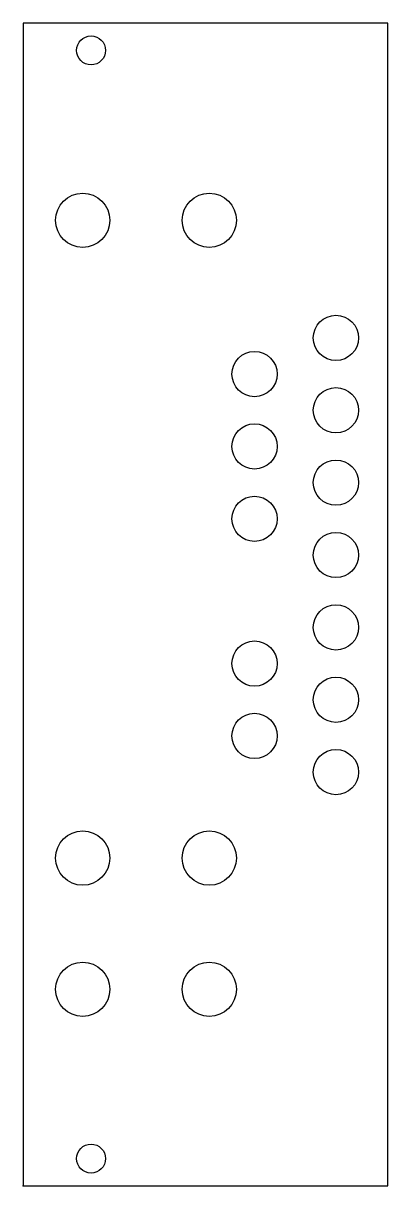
# Model space of a CAD drawing. Header units: millimetres. Extents: x 0 to 40, y 0 to 128.
import ezdxf

# ---------------------------------------------------------------- set-up
doc = ezdxf.new("R2010")
doc.units = ezdxf.units.MM
doc.layers.get('0').update_dxf_attribs({"lineweight": 25, "true_color": 0xffffff})

msp = doc.modelspace()

# ---------------------------------------------------------------- linework, layer by layer
for p, q in [((40.3, 128.5), (0, 128.5)), ((0, 128.5), (0, 0)), ((40.3, 0), (40.3, 128.5)), ((0, 0), (40.3, 0))]:
    msp.add_line(p, q)
for centre, radius in [((7.5, 125.5), 1.6), ((6.57, 106.72), 3), ((20.57, 106.72), 3), ((34.57, 93.72), 2.5), ((25.57, 89.72), 2.5), ((34.57, 85.72), 2.5), ((25.57, 81.72), 2.5), ((34.57, 77.72), 2.5), ((25.57, 73.72), 2.5), ((34.57, 69.72), 2.5), ((34.57, 61.72), 2.5), ((25.57, 57.72), 2.5), ((34.57, 53.72), 2.5), ((25.57, 49.72), 2.5), ((34.57, 45.72), 2.5), ((6.57, 36.22), 3), ((20.57, 36.22), 3), ((6.57, 21.72), 3), ((20.57, 21.72), 3), ((7.5, 3), 1.6)]:
    msp.add_circle(centre, radius)
msp.add_point((0, 0))

doc.saveas('drawing.dxf')
